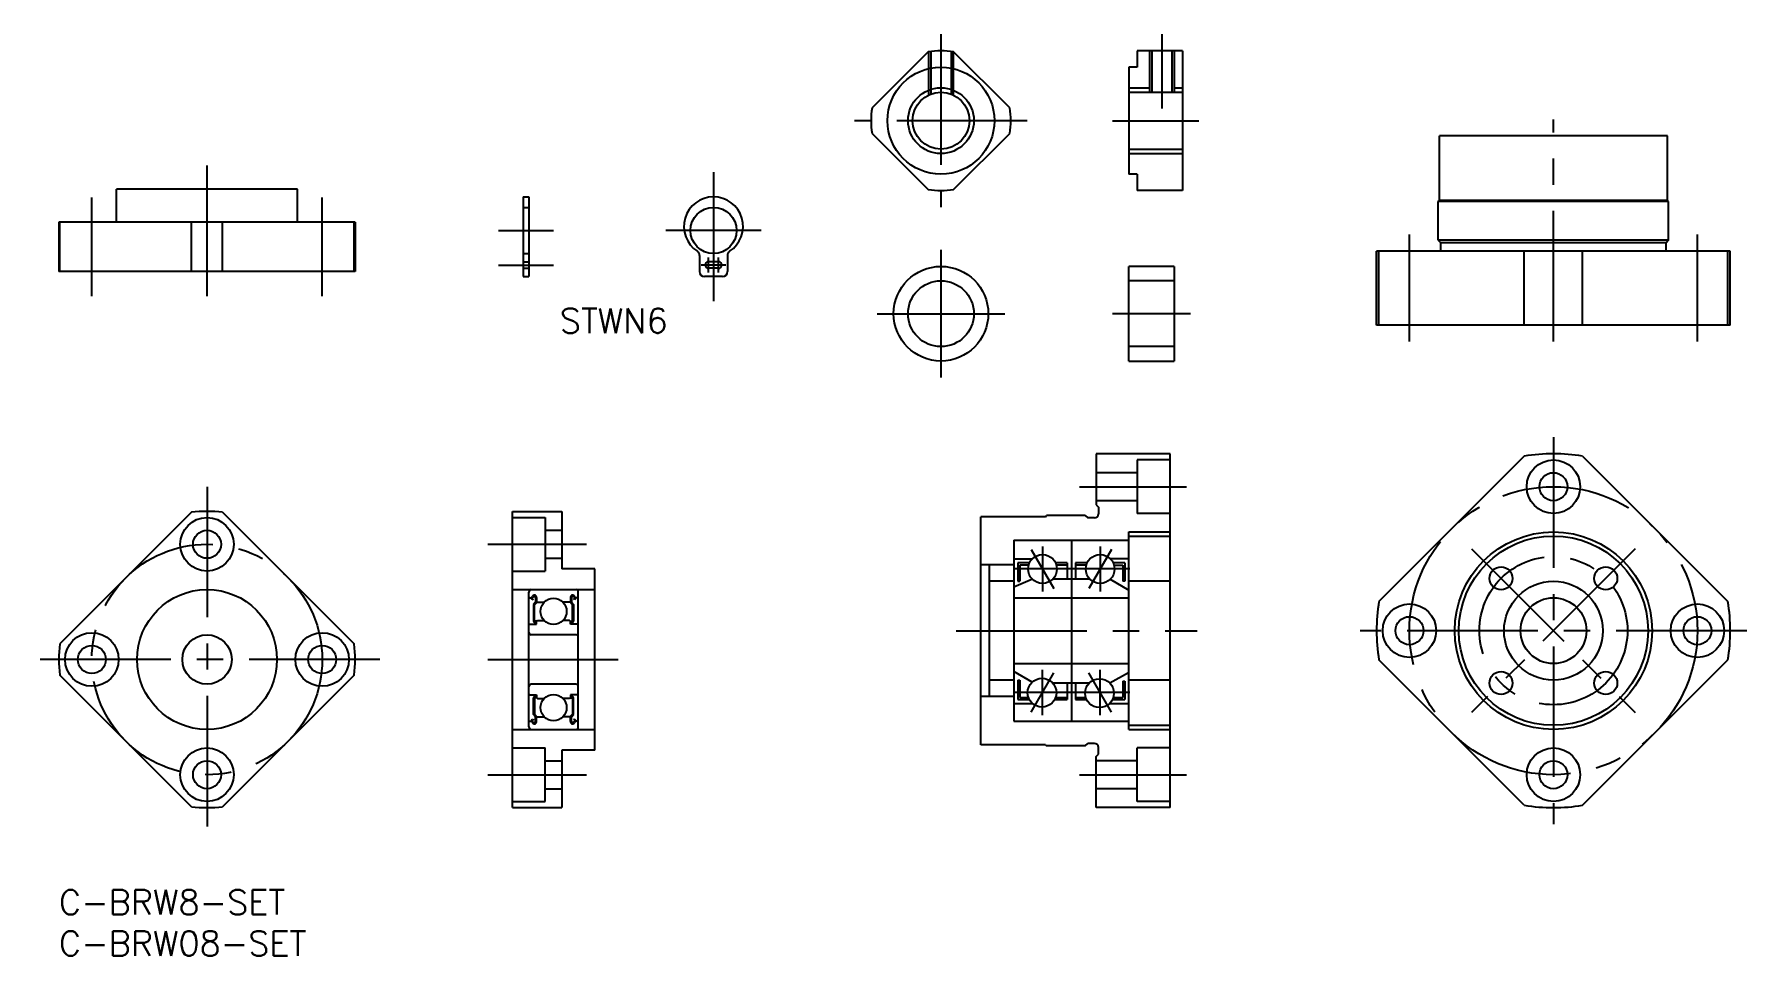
# Model space of a CAD drawing. Extents: x -3 to 205, y -8 to 104.
import ezdxf

# ---------------------------------------------------------------- set-up
doc = ezdxf.new("R2010")
doc.units = 0
doc.header["$LTSCALE"] = 0.5
doc.linetypes.add('CENTER', pattern=[50.8, 31.75, -6.35, 6.35, -6.35])
doc.linetypes.add('DASHED', pattern=[19.05, 12.7, -6.35])
for name, color, linetype in [('MSM_CENTER', 1, 'CENTER'), ('MSM_CONTINUOUS', 7, 'CONTINUOUS'), ('MSM_DASHED', 4, 'DASHED'), ('MSM_NARROW', 5, 'CONTINUOUS'), ('MSM_PART_NUMBER', 7, 'CONTINUOUS')]:
    doc.layers.add(name, color=color, linetype=linetype)
doc.styles.get("Standard").update_dxf_attribs({"font": 'txt.shx', "height": 3, "bigfont": 'bigfont.shx'})

# ---------------------------------------------------------------- blocks, each defined once
blk = doc.blocks.new('*U4')
at = {"layer": 'MSM_PART_NUMBER'}
blk.add_text('C-BRW8-SET', height=3, dxfattribs=at).set_placement((0, -3))
blk = doc.blocks.new('*U5')
at = {"layer": 'MSM_PART_NUMBER'}
blk.add_text('C-BRW08-SET', height=3, dxfattribs=at).set_placement((0, -8))
blk = doc.blocks.new('*U7')
at = {"layer": 'MSM_PART_NUMBER'}
blk.add_text('STWN6', height=3, dxfattribs=at).set_placement((60.88, 67.67))

msp = doc.modelspace()

# ---------------------------------------------------------------- linework, layer by layer
at = {"layer": 'MSM_CENTER'}
for p, q in [((107.21, 103.98), (107.21, 82.98)), ((134.06, 103.98), (134.06, 94.94)), ((117.71, 93.48), (96.71, 93.48)), ((128.06, 93.48), (138.56, 93.48)), ((181.66, 66.64), (181.66, 93.64)), ((18, 72.14), (18, 88.14)), ((79.56, 87.24), (79.56, 71.54)), ((4, 72.14), (4, 84.14)), ((32, 72.14), (32, 84.14)), ((53.42, 80.14), (60.12, 80.14)), ((85.36, 80.14), (73.76, 80.14)), ((164.16, 66.64), (164.16, 79.64)), ((199.16, 66.64), (199.16, 79.64)), ((107.21, 77.77), (107.21, 62.27)), ((53.42, 75.94), (60.12, 75.94)), ((81.06, 75.94), (78.06, 75.94)), ((78.96, 75.04), (78.96, 76.84)), ((80.16, 75.04), (80.16, 76.84)), ((99.46, 70.02), (114.96, 70.02)), ((137.56, 70.02), (128.06, 70.02)), ((181.66, 55), (181.66, 8)), ((18, 49), (18, 7)), ((124.06, 49), (137.06, 49)), ((52.12, 42), (64.12, 42)), ((119.56, 41.75), (119.56, 36.25)), ((126.56, 41.75), (126.56, 36.25)), ((118.19, 41.38), (120.94, 36.62)), ((127.94, 41.38), (125.19, 36.62)), ((171.71, 41.45), (191.6, 21.55)), ((191.6, 41.45), (171.71, 21.55)), ((130.16, 39), (116.06, 39)), ((109.06, 31.5), (138.37, 31.5)), ((205.16, 31.5), (158.16, 31.5)), ((39, 28), (-3, 28)), ((52.12, 28), (68.12, 28)), ((118.19, 21.62), (120.94, 26.38)), ((119.56, 21.25), (119.56, 26.75)), ((127.94, 21.62), (125.19, 26.38)), ((126.56, 21.25), (126.56, 26.75)), ((130.16, 24), (116.06, 24)), ((52.12, 14), (64.12, 14)), ((124.06, 14), (137.06, 14))]:
    msp.add_line(p, q, dxfattribs=at)
for centre, radius in [((181.66, 31.5), 17.5), ((18, 28), 14), ((181.66, 31.5), 9)]:
    msp.add_circle(centre, radius, dxfattribs=at)
at = {"layer": 'MSM_CONTINUOUS'}
for p, q in [((105.67, 101.84), (98.86, 95.02)), ((115.57, 95.02), (108.75, 101.84)), ((130.06, 99.98), (130.06, 86.98)), ((131.06, 99.98), (130.06, 99.98)), ((131.06, 101.98), (131.06, 99.98)), ((136.56, 101.98), (131.06, 101.98)), ((132.83, 101.98), (132.83, 96.94)), ((135.29, 101.98), (135.29, 96.94)), ((136.56, 101.98), (136.56, 84.98)), ((130.06, 96.94), (136.56, 96.94)), ((98.86, 91.94), (105.67, 85.12)), ((108.75, 85.12), (115.57, 91.94)), ((195.51, 91.64), (167.81, 91.64)), ((167.81, 83.79), (167.81, 91.64)), ((195.51, 83.79), (195.51, 91.64)), ((130.06, 90.02), (136.56, 90.02)), ((131.06, 86.98), (130.06, 86.98)), ((131.06, 86.98), (131.06, 84.98)), ((29, 85.14), (7, 85.14)), ((7, 81.14), (7, 85.14)), ((29, 81.14), (29, 85.14)), ((56.42, 84.24), (56.42, 74.54)), ((56.42, 84.24), (57.12, 84.24)), ((57.12, 84.24), (57.12, 74.54)), ((136.56, 84.98), (131.06, 84.98)), ((167.66, 83.64), (167.81, 83.79)), ((167.66, 78.94), (167.66, 83.64)), ((195.66, 83.64), (167.66, 83.64)), ((195.51, 83.79), (167.81, 83.79)), ((195.66, 83.64), (195.51, 83.79)), ((195.66, 78.94), (195.66, 83.64)), ((0, 81.14), (0, 75.14)), ((36, 81.14), (0, 81.14)), ((0.1, 75.14), (0.1, 81.14)), ((16.1, 75.14), (16.1, 81.14)), ((19.9, 75.14), (19.9, 81.14)), ((35.9, 75.14), (35.9, 81.14)), ((36, 81.14), (36, 75.14)), ((77.86, 77.11), (77.86, 75.14)), ((79.56, 77.34), (79.56, 76.34)), ((81.26, 77.11), (81.26, 75.14)), ((160.16, 68.64), (160.16, 77.64)), ((203.16, 77.64), (160.16, 77.64)), ((160.45, 68.64), (160.45, 77.64)), ((195.66, 78.94), (167.66, 78.94)), ((167.66, 78.94), (167.96, 78.64)), ((167.96, 77.64), (167.96, 78.64)), ((195.36, 78.64), (167.96, 78.64)), ((178.11, 68.64), (178.11, 77.64)), ((185.2, 68.64), (185.2, 77.64)), ((195.66, 78.94), (195.36, 78.64)), ((195.36, 77.64), (195.36, 78.64)), ((202.86, 68.64), (202.86, 77.64)), ((203.16, 68.64), (203.16, 77.64)), ((36, 75.14), (0, 75.14)), ((80.16, 76.34), (78.96, 76.34)), ((80.16, 75.54), (78.96, 75.54)), ((79.56, 75.54), (79.56, 74.54)), ((130.06, 64.27), (130.06, 75.77)), ((135.56, 75.77), (130.06, 75.77)), ((135.56, 75.77), (135.56, 64.27)), ((56.42, 74.54), (57.12, 74.54)), ((80.66, 74.54), (78.46, 74.54)), ((135.56, 74.02), (130.06, 74.02)), ((203.16, 68.64), (160.16, 68.64)), ((135.56, 66.02), (130.06, 66.02)), ((130.06, 64.27), (135.56, 64.27)), ((126.06, 53), (126.06, 46.8)), ((135.06, 53), (126.06, 53)), ((131.06, 52.25), (131.06, 45.75)), ((135.06, 52.25), (131.06, 52.25)), ((135.06, 10), (135.06, 53)), ((178.11, 52.71), (160.45, 35.04)), ((185.2, 52.71), (202.86, 35.04)), ((131.06, 50.7), (126.06, 50.7)), ((16.1, 45.9), (0.1, 29.9)), ((19.9, 45.9), (35.9, 29.9)), ((55.12, 46), (61.12, 46)), ((55.12, 10), (55.12, 46)), ((61.12, 46), (61.12, 39)), ((131.06, 47.3), (126.06, 47.3)), ((126.06, 46.8), (126.36, 46.5)), ((126.36, 46.5), (126.36, 45.7)), ((55.12, 45.25), (59.12, 45.25)), ((59.12, 45.25), (59.12, 38.75)), ((119.91, 45.35), (112.06, 45.35)), ((112.06, 17.65), (112.06, 45.35)), ((119.91, 45.35), (120.06, 45.5)), ((124.76, 45.5), (120.06, 45.5)), ((124.76, 45.5), (125.06, 45.2)), ((125.86, 45.2), (125.06, 45.2)), ((135.06, 45.75), (131.06, 45.75)), ((59.12, 43.7), (61.12, 43.7)), ((116.06, 42.5), (130.06, 42.5)), ((116.06, 42.5), (116.06, 20.5)), ((123.06, 42.5), (123.06, 20.5)), ((130.06, 19.5), (130.06, 43.5)), ((130.06, 43.5), (135.06, 43.5)), ((130.06, 43), (135.06, 43)), ((59.12, 40.3), (61.12, 40.3)), ((116.06, 40.25), (118.34, 40.25)), ((116.56, 39.73), (116.56, 37.5)), ((117.97, 39.73), (116.56, 39.73)), ((122.56, 39.73), (121.15, 39.73)), ((122.56, 39.73), (122.56, 37.75)), ((123.56, 39.73), (123.56, 37.75)), ((124.97, 39.73), (123.56, 39.73)), ((130.06, 40.25), (127.79, 40.25)), ((129.56, 39.73), (128.15, 39.73)), ((129.56, 39.73), (129.56, 37.5)), ((55.12, 38.75), (59.12, 38.75)), ((65.12, 39), (61.12, 39)), ((65.12, 17), (65.12, 39)), ((116.06, 39.5), (112.06, 39.5)), ((113.06, 39.5), (113.06, 23.5)), ((116.06, 37.5), (113.06, 37.5)), ((118.34, 37.75), (116.06, 36.79)), ((116.56, 37.5), (116.81, 37.5)), ((116.81, 39.48), (116.81, 37.5)), ((117.88, 39.48), (116.81, 39.48)), ((125.34, 37.75), (120.79, 37.75)), ((122.56, 39.48), (121.24, 39.48)), ((124.88, 39.48), (123.56, 39.48)), ((127.79, 37.75), (130.06, 36.44)), ((128.24, 39.48), (129.31, 39.48)), ((129.31, 39.48), (129.31, 37.5)), ((129.56, 37.5), (129.31, 37.5)), ((135.06, 37.5), (130.06, 37.5)), ((55.12, 36.5), (65.12, 36.5)), ((57.12, 19.8), (57.12, 36.2)), ((57.12, 35.6), (57.22, 35.5)), ((57.22, 35.5), (57.43, 35.5)), ((57.43, 35.5), (57.54, 35.67)), ((57.54, 35.44), (57.65, 35.61)), ((57.65, 35.37), (57.54, 35.44)), ((57.94, 35.53), (57.94, 34.95)), ((58.06, 35.53), (58.06, 34.9)), ((62.18, 35.53), (62.18, 34.9)), ((62.3, 35.53), (62.3, 34.95)), ((62.59, 35.37), (62.7, 35.44)), ((62.7, 35.44), (62.6, 35.61)), ((62.81, 35.5), (62.7, 35.67)), ((63.02, 35.5), (62.81, 35.5)), ((63.12, 35.6), (63.02, 35.5)), ((63.12, 19.8), (63.12, 36.2)), ((116.06, 35.5), (130.06, 35.5)), ((57.48, 35.33), (57.59, 35.27)), ((57.59, 35.27), (57.65, 35.37)), ((57.94, 34.95), (57.69, 34.7)), ((57.69, 34.7), (57.69, 32.65)), ((58.06, 34.9), (57.81, 34.65)), ((57.81, 32.65), (57.81, 34.65)), ((58.06, 35.05), (58.16, 34.95)), ((58.16, 34.95), (58.98, 34.95)), ((62.08, 34.95), (61.27, 34.95)), ((62.18, 35.05), (62.08, 34.95)), ((62.18, 34.9), (62.43, 34.65)), ((62.3, 34.95), (62.56, 34.7)), ((62.43, 32.65), (62.43, 34.65)), ((62.56, 34.7), (62.56, 32.65)), ((62.65, 35.27), (62.59, 35.37)), ((62.76, 35.33), (62.65, 35.27)), ((57.12, 32.2), (57.22, 32.3)), ((57.22, 32.3), (58.06, 32.3)), ((58, 32.65), (57.81, 32.65)), ((57.81, 32.52), (58, 32.52)), ((58, 32.52), (58, 32.65)), ((58.06, 32.65), (58.16, 32.75)), ((58.06, 32.3), (58.06, 32.65)), ((58.16, 32.75), (58.98, 32.75)), ((62.08, 32.75), (61.27, 32.75)), ((62.18, 32.65), (62.08, 32.75)), ((62.18, 32.3), (62.18, 32.65)), ((63.02, 32.3), (62.18, 32.3)), ((62.24, 32.52), (62.24, 32.65)), ((62.24, 32.65), (62.43, 32.65)), ((62.43, 32.52), (62.24, 32.52)), ((63.12, 32.2), (63.02, 32.3)), ((62.82, 31), (57.42, 31)), ((116.06, 27.5), (130.06, 27.5)), ((178.11, 10.29), (160.45, 27.96)), ((185.2, 10.29), (202.86, 27.96)), ((16.1, 10.1), (0.1, 26.1)), ((35.9, 26.1), (19.9, 10.1)), ((62.82, 25), (57.42, 25)), ((116.06, 25.5), (113.06, 25.5)), ((118.28, 25.23), (116.06, 26.54)), ((116.56, 25.49), (116.56, 23.15)), ((116.56, 25.49), (116.81, 25.49)), ((116.81, 25.49), (116.81, 23.4)), ((120.77, 25.17), (125.28, 25.17)), ((122.56, 25.17), (122.56, 23.15)), ((123.56, 25.17), (123.56, 23.15)), ((127.73, 25.15), (130.02, 26.44)), ((129.31, 25.38), (129.31, 23.4)), ((129.31, 25.38), (129.56, 25.38)), ((129.56, 25.38), (129.56, 23.15)), ((135.06, 25.5), (130.06, 25.5)), ((57.12, 23.8), (57.22, 23.7)), ((57.22, 23.7), (58.06, 23.7)), ((57.69, 21.3), (57.69, 23.35)), ((57.81, 23.48), (58, 23.48)), ((57.81, 23.35), (57.81, 21.35)), ((58, 23.35), (57.81, 23.35)), ((58, 23.48), (58, 23.35)), ((58.06, 23.7), (58.06, 23.35)), ((58.06, 23.35), (58.16, 23.25)), ((58.16, 23.25), (58.98, 23.25)), ((62.08, 23.25), (61.27, 23.25)), ((62.18, 23.35), (62.08, 23.25)), ((63.02, 23.7), (62.18, 23.7)), ((62.18, 23.7), (62.18, 23.35)), ((62.43, 23.48), (62.24, 23.48)), ((62.24, 23.48), (62.24, 23.35)), ((62.24, 23.35), (62.43, 23.35)), ((62.43, 23.35), (62.43, 21.35)), ((62.56, 21.3), (62.56, 23.35)), ((63.12, 23.8), (63.02, 23.7)), ((116.06, 23.5), (112.06, 23.5)), ((116.56, 23.15), (117.95, 23.15)), ((116.81, 23.4), (117.84, 23.4)), ((121.04, 23.15), (122.56, 23.15)), ((121.15, 23.4), (122.56, 23.4)), ((123.56, 23.4), (124.82, 23.4)), ((123.56, 23.15), (124.92, 23.15)), ((128.07, 23.15), (129.56, 23.15)), ((128.17, 23.4), (129.31, 23.4)), ((57.94, 21.05), (57.69, 21.3)), ((58.06, 21.1), (57.81, 21.35)), ((57.94, 20.47), (57.94, 21.05)), ((58.06, 20.47), (58.06, 21.1)), ((58.06, 20.95), (58.16, 21.05)), ((58.16, 21.05), (58.98, 21.05)), ((62.08, 21.05), (61.27, 21.05)), ((62.18, 20.95), (62.08, 21.05)), ((62.18, 21.1), (62.43, 21.35)), ((62.18, 20.47), (62.18, 21.1)), ((62.3, 21.05), (62.56, 21.3)), ((62.3, 20.47), (62.3, 21.05)), ((116.06, 22.66), (118.33, 22.66)), ((127.72, 22.66), (130.06, 22.66)), ((55.12, 19.5), (65.12, 19.5)), ((57.12, 20.4), (57.22, 20.5)), ((57.22, 20.5), (57.43, 20.5)), ((57.43, 20.5), (57.54, 20.33)), ((57.48, 20.67), (57.59, 20.73)), ((57.65, 20.63), (57.54, 20.56)), ((57.54, 20.56), (57.65, 20.39)), ((57.59, 20.73), (57.65, 20.63)), ((62.65, 20.73), (62.59, 20.63)), ((62.59, 20.63), (62.7, 20.56)), ((62.7, 20.56), (62.6, 20.39)), ((62.76, 20.67), (62.65, 20.73)), ((62.81, 20.5), (62.7, 20.33)), ((63.02, 20.5), (62.81, 20.5)), ((63.12, 20.4), (63.02, 20.5)), ((116.06, 20.5), (130.06, 20.5)), ((130.06, 20), (135.06, 20)), ((130.06, 19.5), (135.06, 19.5)), ((55.12, 17.25), (59.12, 17.25)), ((59.12, 10.75), (59.12, 17.25)), ((61.12, 17), (61.12, 10)), ((65.12, 17), (61.12, 17)), ((119.91, 17.65), (112.06, 17.65)), ((119.91, 17.65), (120.06, 17.5)), ((124.76, 17.5), (120.06, 17.5)), ((124.76, 17.5), (125.06, 17.8)), ((125.86, 17.8), (125.06, 17.8)), ((126.36, 16.5), (126.36, 17.3)), ((131.06, 10.75), (131.06, 17.25)), ((135.06, 17.25), (131.06, 17.25)), ((59.12, 15.7), (61.12, 15.7)), ((126.06, 16.2), (126.36, 16.5)), ((126.06, 10), (126.06, 16.2)), ((131.06, 15.7), (126.06, 15.7)), ((55.12, 10.75), (59.12, 10.75)), ((59.12, 12.3), (61.12, 12.3)), ((131.06, 12.3), (126.06, 12.3)), ((135.06, 10.75), (131.06, 10.75)), ((55.12, 10), (61.12, 10)), ((135.06, 10), (126.06, 10))]:
    msp.add_line(p, q, dxfattribs=at)
for centre, radius in [((107.21, 93.48), 6.5), ((107.21, 93.48), 3.46), ((79.56, 80.14), 2.8), ((107.21, 70.02), 5.75), ((107.21, 70.02), 4), ((181.66, 49), 3.25), ((181.66, 49), 1.7), ((18, 42), 3.25), ((18, 42), 1.7), ((181.66, 31.5), 12), ((181.66, 31.5), 11.5), ((119.56, 39), 1.75), ((126.56, 39), 1.75), ((175.29, 37.86), 1.4), ((181.66, 31.5), 6), ((188.02, 37.86), 1.4), ((18, 28), 8.5), ((60.12, 33.85), 1.59), ((181.66, 31.5), 4), ((164.16, 31.5), 3.25), ((199.16, 31.5), 3.25), ((4, 28), 3.25), ((32, 28), 3.25), ((164.16, 31.5), 1.7), ((199.16, 31.5), 1.7), ((4, 28), 1.7), ((18, 28), 3), ((32, 28), 1.7), ((119.49, 23.97), 1.75), ((126.49, 23.91), 1.75), ((175.29, 25.14), 1.4), ((188.02, 25.14), 1.4), ((60.12, 22.15), 1.59), ((18, 14), 3.25), ((181.66, 14), 3.25), ((18, 14), 1.7), ((181.66, 14), 1.7)]:
    msp.add_circle(centre, radius, dxfattribs=at)
for centre, radius, start, end in [((107.21, 93.48), 8.5, 79.5603, 100.4397), ((107.21, 93.48), 8.5, 169.5603, 190.4397), ((107.21, 93.48), 8.5, 349.5603, 10.4397), ((79.56, 80.63), 3.6, 302.8505, 237.1495), ((107.21, 93.48), 8.5, 259.5603, 280.4397), ((77.26, 77.11), 0.6, 360, 54.9004), ((81.86, 77.11), 0.6, 125.0996, 180), ((78.46, 75.14), 0.6, 180, 270), ((78.96, 75.94), 0.4, 90, 270), ((80.16, 75.94), 0.4, 270, 90), ((80.66, 75.14), 0.6, 270, 0), ((181.66, 31.5), 21.5, 80.516, 99.484), ((18, 28), 18, 83.9424, 96.0576), ((125.86, 45.7), 0.5, 270, 0), ((57.42, 36.2), 0.3, 90, 180), ((57.54, 35.44), 0.126, 149.9926, 240.0026), ((57.78, 35.53), 0.282, 0, 150.0017), ((57.78, 35.53), 0.156, 0, 149.9314), ((62.46, 35.53), 0.282, 29.9983, 180), ((62.46, 35.53), 0.156, 30.0686, 180), ((62.7, 35.44), 0.126, 299.9974, 30.0074), ((62.82, 36.2), 0.3, 0, 90), ((181.66, 31.5), 21.5, 170.516, 189.484), ((181.66, 31.5), 21.5, 350.516, 9.484), ((57.42, 31.3), 0.3, 180, 270), ((57.81, 32.65), 0.126, 180.0001, 270), ((62.43, 32.65), 0.126, 270, 359.9999), ((62.82, 31.3), 0.3, 270, 0), ((18, 28), 18, 173.9424, 186.0576), ((18, 28), 18, 353.9424, 6.0576), ((57.42, 24.7), 0.3, 90, 180), ((62.82, 24.7), 0.3, 0, 90), ((57.81, 23.35), 0.126, 90, 179.9999), ((62.43, 23.35), 0.126, 0.0001, 90), ((57.42, 19.8), 0.3, 180, 270), ((57.54, 20.56), 0.126, 119.9974, 210.0074), ((57.78, 20.47), 0.282, 209.9983, 0), ((57.78, 20.47), 0.156, 210.0686, 0), ((62.46, 20.47), 0.282, 180, 330.0017), ((62.46, 20.47), 0.156, 180, 329.9314), ((62.7, 20.56), 0.126, 329.9926, 60.0026), ((62.82, 19.8), 0.3, 270, 0), ((125.86, 17.3), 0.5, 0, 90), ((18, 28), 18, 263.9424, 276.0576), ((181.66, 31.5), 21.5, 260.516, 279.484)]:
    msp.add_arc(centre, radius, start, end, dxfattribs=at)
at = {"layer": 'MSM_DASHED'}
for p, q in [((105.71, 101.85), (105.71, 96.6)), ((105.98, 101.89), (105.98, 96.71)), ((108.44, 101.89), (108.44, 96.71)), ((108.71, 101.85), (108.71, 96.6)), ((56.42, 82.94), (57.12, 82.94)), ((56.42, 77.34), (57.12, 77.34)), ((56.42, 76.34), (57.12, 76.34)), ((56.42, 75.54), (57.12, 75.54))]:
    msp.add_line(p, q, dxfattribs=at)
at = {"layer": 'MSM_NARROW'}
for p, q in [((132.56, 101.98), (132.56, 96.94)), ((135.56, 101.98), (135.56, 96.94)), ((130.06, 97.48), (132.56, 97.48)), ((135.56, 97.48), (136.56, 97.48)), ((130.06, 89.48), (136.56, 89.48))]:
    msp.add_line(p, q, dxfattribs=at)
msp.add_circle((107.21, 93.48), 4, dxfattribs=at)

# ---------------------------------------------------------------- block references
at = {"layer": 'MSM_CONTINUOUS'}
for name in ['*U7', '*U4', '*U5']:
    msp.add_blockref(name, (0, 0), dxfattribs=at)

doc.saveas('drawing.dxf')
